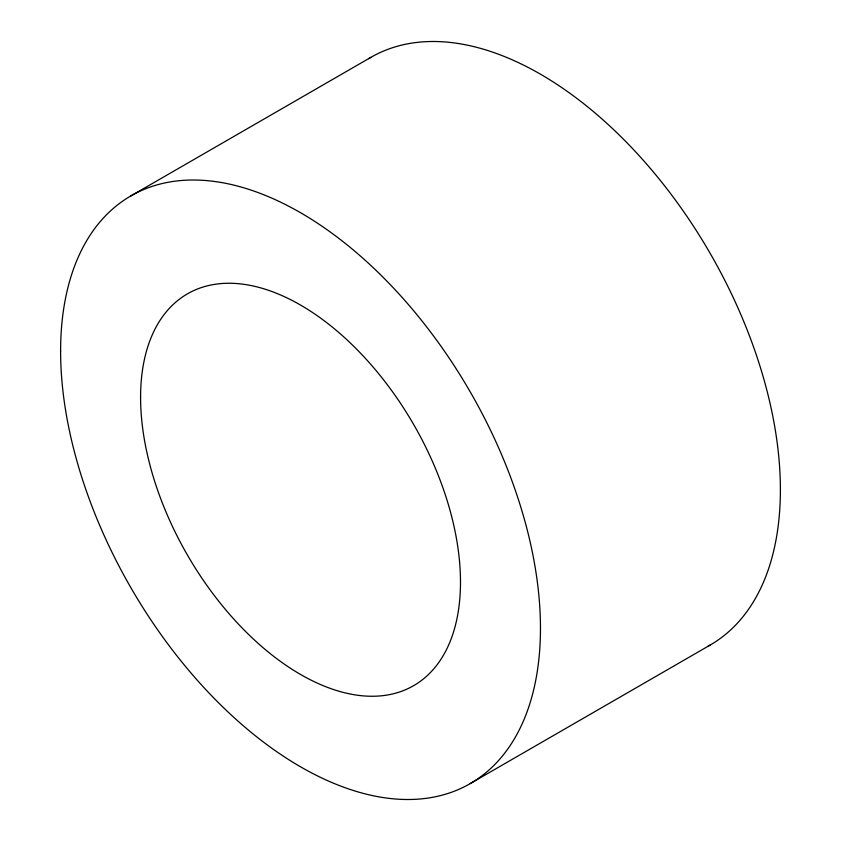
<?xml version="1.0" encoding="UTF-8"?>
<svg xmlns="http://www.w3.org/2000/svg" width="841" height="841" viewBox="0 0 841 841"><rect width="100%" height="100%" fill="white"/><g stroke="black" fill="none" stroke-linecap="round" stroke-linejoin="round"><path stroke-width="1.26" d="M130.881 195.911L370.807 57.388M470.193 783.612L710.119 645.089M368.621 58.681A339.312 195.9 60 0 1 710.119 253.288A339.312 195.9 60 0 1 707.901 646.33M140.584 397.415A226.208 130.597 60 0 0 380.51 695.885A226.208 130.597 60 0 0 380.51 375.98A226.208 130.597 60 0 0 140.584 397.415M60.605 351.244A339.312 195.9 60 0 0 420.5 798.95A339.312 195.9 60 0 0 420.5 319.096A339.312 195.9 60 0 0 60.605 351.244"/></g></svg>
